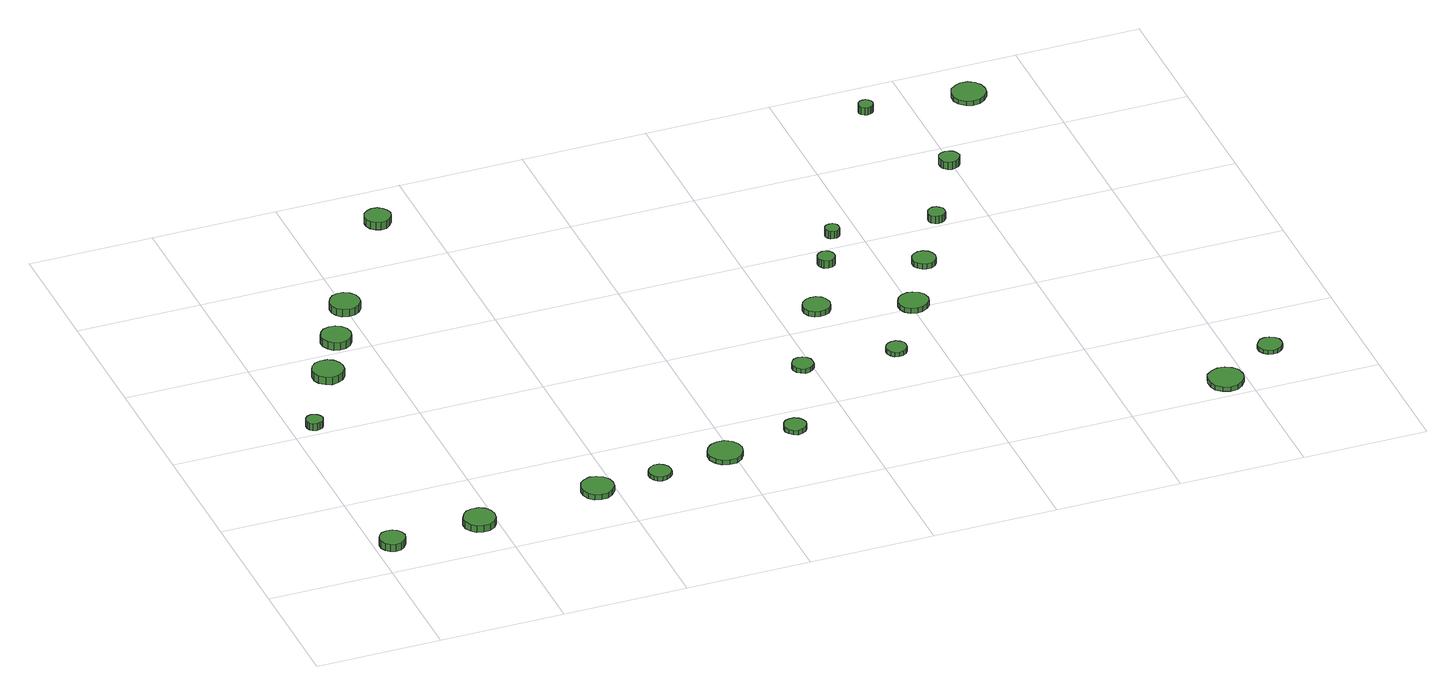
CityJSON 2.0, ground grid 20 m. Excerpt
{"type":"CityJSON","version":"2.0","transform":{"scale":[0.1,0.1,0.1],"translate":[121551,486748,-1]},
"CityObjects":{
"tree1":{"type":"SolitaryVegetationObject","attributes":{"function":"something"},"geometry":[{"type":"MultiSurface","lod":"1","boundaries":[[[0,1,2,3,4,5,6,7,8,9,10,11,12,13,14]],[[15,16,17,18,19,20,21,22,23,24,25,26,27,28,29]],[[0,29,28,1]],[[1,28,27,2]],[[2,27,26,3]],[[3,26,25,4]],[[4,25,24,5]],[[5,24,23,6]],[[6,23,22,7]],[[7,22,21,8]],[[8,21,20,9]],[[9,20,19,10]],[[10,19,18,11]],[[11,18,17,12]],[[12,17,16,13]],[[13,16,15,14]],[[14,15,29,0]]]}]},
"tree2":{"type":"SolitaryVegetationObject","attributes":{"function":"something"},"geometry":[{"type":"MultiSurface","lod":"1","boundaries":[[[30,31,32,33,34,35,36,37,38,39,40,41,42,43,44]],[[45,46,47,48,49,50,51,52,53,54,55,56,57,58,59]],[[30,59,58,31]],[[31,58,57,32]],[[32,57,56,33]],[[33,56,55,34]],[[34,55,54,35]],[[35,54,53,36]],[[36,53,52,37]],[[37,52,51,38]],[[38,51,50,39]],[[39,50,49,40]],[[40,49,48,41]],[[41,48,47,42]],[[42,47,46,43]],[[43,46,45,44]],[[44,45,59,30]]]}]},
"tree3":{"type":"SolitaryVegetationObject","attributes":{"function":"something"},"geometry":[{"type":"MultiSurface","lod":"1","boundaries":[[[60,61,62,63,64,65,66,67,68,69,70,71,72,73,74]],[[75,76,77,78,79,80,81,82,83,84,85,86,87,88,89]],[[60,89,88,61]],[[61,88,87,62]],[[62,87,86,63]],[[63,86,85,64]],[[64,85,84,65]],[[65,84,83,66]],[[66,83,82,67]],[[67,82,81,68]],[[68,81,80,69]],[[69,80,79,70]],[[70,79,78,71]],[[71,78,77,72]],[[72,77,76,73]],[[73,76,75,74]],[[74,75,89,60]]]}]},
"tree4":{"type":"SolitaryVegetationObject","attributes":{"function":"something"},"geometry":[{"type":"MultiSurface","lod":"1","boundaries":[[[90,91,92,93,94,95,96,97,98,99,100,101,102,103,104]],[[105,106,107,108,109,110,111,112,113,114,115,116,117,118,119]],[[90,119,118,91]],[[91,118,117,92]],[[92,117,116,93]],[[93,116,115,94]],[[94,115,114,95]],[[95,114,113,96]],[[96,113,112,97]],[[97,112,111,98]],[[98,111,110,99]],[[99,110,109,100]],[[100,109,108,101]],[[101,108,107,102]],[[102,107,106,103]],[[103,106,105,104]],[[104,105,119,90]]]}]},
"tree5":{"type":"SolitaryVegetationObject","attributes":{"function":"something"},"geometry":[{"type":"MultiSurface","lod":"1","boundaries":[[[120,121,122,123,124,125,126,127,128,129,130,131,132,133,134]],[[135,136,137,138,139,140,141,142,143,144,145,146,147,148,149]],[[120,149,148,121]],[[121,148,147,122]],[[122,147,146,123]],[[123,146,145,124]],[[124,145,144,125]],[[125,144,143,126]],[[126,143,142,127]],[[127,142,141,128]],[[128,141,140,129]],[[129,140,139,130]],[[130,139,138,131]],[[131,138,137,132]],[[132,137,136,133]],[[133,136,135,134]],[[134,135,149,120]]]}]},
"tree6":{"type":"SolitaryVegetationObject","attributes":{"function":"something"},"geometry":[{"type":"MultiSurface","lod":"1","boundaries":[[[150,151,152,153,154,155,156,157,158,159,160,161,162,163,164]],[[165,166,167,168,169,170,171,172,173,174,175,176,177,178,179]],[[150,179,178,151]],[[151,178,177,152]],[[152,177,176,153]],[[153,176,175,154]],[[154,175,174,155]],[[155,174,173,156]],[[156,173,172,157]],[[157,172,171,158]],[[158,171,170,159]],[[159,170,169,160]],[[160,169,168,161]],[[161,168,167,162]],[[162,167,166,163]],[[163,166,165,164]],[[164,165,179,150]]]}]},
"tree7":{"type":"SolitaryVegetationObject","attributes":{"function":"something"},"geometry":[{"type":"MultiSurface","lod":"1","boundaries":[[[180,181,182,183,184,185,186,187,188,189,190,191,192,193,194]],[[195,196,197,198,199,200,201,202,203,204,205,206,207,208,209]],[[180,209,208,181]],[[181,208,207,182]],[[182,207,206,183]],[[183,206,205,184]],[[184,205,204,185]],[[185,204,203,186]],[[186,203,202,187]],[[187,202,201,188]],[[188,201,200,189]],[[189,200,199,190]],[[190,199,198,191]],[[191,198,197,192]],[[192,197,196,193]],[[193,196,195,194]],[[194,195,209,180]]]}]},
"tree8":{"type":"SolitaryVegetationObject","attributes":{"function":"something"},"geometry":[{"type":"MultiSurface","lod":"1","boundaries":[[[210,211,212,213,214,215,216,217,218,219,220,221,222,223,224]],[[225,226,227,228,229,230,231,232,233,234,235,236,237,238,239]],[[210,239,238,211]],[[211,238,237,212]],[[212,237,236,213]],[[213,236,235,214]],[[214,235,234,215]],[[215,234,233,216]],[[216,233,232,217]],[[217,232,231,218]],[[218,231,230,219]],[[219,230,229,220]],[[220,229,228,221]],[[221,228,227,222]],[[222,227,226,223]],[[223,226,225,224]],[[224,225,239,210]]]}]},
"tree9":{"type":"SolitaryVegetationObject","attributes":{"function":"something"},"geometry":[{"type":"MultiSurface","lod":"1","boundaries":[[[240,241,242,243,244,245,246,247,248,249,250,251,252,253,254]],[[255,256,257,258,259,260,261,262,263,264,265,266,267,268,269]],[[240,269,268,241]],[[241,268,267,242]],[[242,267,266,243]],[[243,266,265,244]],[[244,265,264,245]],[[245,264,263,246]],[[246,263,262,247]],[[247,262,261,248]],[[248,261,260,249]],[[249,260,259,250]],[[250,259,258,251]],[[251,258,257,252]],[[252,257,256,253]],[[253,256,255,254]],[[254,255,269,240]]]}]},
"tree10":{"type":"SolitaryVegetationObject","attributes":{"function":"something"},"geometry":[{"type":"MultiSurface","lod":"1","boundaries":[[[270,271,272,273,274,275,276,277,278,279,280,281,282,283,284]],[[285,286,287,288,289,290,291,292,293,294,295,296,297,298,299]],[[270,299,298,271]],[[271,298,297,272]],[[272,297,296,273]],[[273,296,295,274]],[[274,295,294,275]],[[275,294,293,276]],[[276,293,292,277]],[[277,292,291,278]],[[278,291,290,279]],[[279,290,289,280]],[[280,289,288,281]],[[281,288,287,282]],[[282,287,286,283]],[[283,286,285,284]],[[284,285,299,270]]]}]},
"tree11":{"type":"SolitaryVegetationObject","attributes":{"function":"something"},"geometry":[{"type":"MultiSurface","lod":"1","boundaries":[[[300,301,302,303,304,305,306,307,308,309,310,311,312,313,314]],[[315,316,317,318,319,320,321,322,323,324,325,326,327,328,329]],[[300,329,328,301]],[[301,328,327,302]],[[302,327,326,303]],[[303,326,325,304]],[[304,325,324,305]],[[305,324,323,306]],[[306,323,322,307]],[[307,322,321,308]],[[308,321,320,309]],[[309,320,319,310]],[[310,319,318,311]],[[311,318,317,312]],[[312,317,316,313]],[[313,316,315,314]],[[314,315,329,300]]]}]},
"tree12":{"type":"SolitaryVegetationObject","attributes":{"function":"something"},"geometry":[{"type":"MultiSurface","lod":"1","boundaries":[[[330,331,332,333,334,335,336,337,338,339,340,341,342,343,344]],[[345,346,347,348,349,350,351,352,353,354,355,356,357,358,359]],[[330,359,358,331]],[[331,358,357,332]],[[332,357,356,333]],[[333,356,355,334]],[[334,355,354,335]],[[335,354,353,336]],[[336,353,352,337]],[[337,352,351,338]],[[338,351,350,339]],[[339,350,349,340]],[[340,349,348,341]],[[341,348,347,342]],[[342,347,346,343]],[[343,346,345,344]],[[344,345,359,330]]]}]},
"tree13":{"type":"SolitaryVegetationObject","attributes":{"function":"something"},"geometry":[{"type":"MultiSurface","lod":"1","boundaries":[[[360,361,362,363,364,365,366,367,368,369,370,371,372,373,374]],[[375,376,377,378,379,380,381,382,383,384,385,386,387,388,389]],[[360,389,388,361]],[[361,388,387,362]],[[362,387,386,363]],[[363,386,385,364]],[[364,385,384,365]],[[365,384,383,366]],[[366,383,382,367]],[[367,382,381,368]],[[368,381,380,369]],[[369,380,379,370]],[[370,379,378,371]],[[371,378,377,372]],[[372,377,376,373]],[[373,376,375,374]],[[374,375,389,360]]]}]},
"tree14":{"type":"SolitaryVegetationObject","attributes":{"function":"something"},"geometry":[{"type":"MultiSurface","lod":"1","boundaries":[[[390,391,392,393,394,395,396,397,398,399,400,401,402,403,404]],[[405,406,407,408,409,410,411,412,413,414,415,416,417,418,419]],[[390,419,418,391]],[[391,418,417,392]],[[392,417,416,393]],[[393,416,415,394]],[[394,415,414,395]],[[395,414,413,396]],[[396,413,412,397]],[[397,412,411,398]],[[398,411,410,399]],[[399,410,409,400]],[[400,409,408,401]],[[401,408,407,402]],[[402,407,406,403]],[[403,406,405,404]],[[404,405,419,390]]]}]},
"tree15":{"type":"SolitaryVegetationObject","attributes":{"function":"something"},"geometry":[{"type":"MultiSurface","lod":"1","boundaries":[[[420,421,422,423,424,425,426,427,428,429,430,431,432,433,434]],[[435,436,437,438,439,440,441,442,443,444,445,446,447,448,449]],[[420,449,448,421]],[[421,448,447,422]],[[422,447,446,423]],[[423,446,445,424]],[[424,445,444,425]],[[425,444,443,426]],[[426,443,442,427]],[[427,442,441,428]],[[428,441,440,429]],[[429,440,439,430]],[[430,439,438,431]],[[431,438,437,432]],[[432,437,436,433]],[[433,436,435,434]],[[434,435,449,420]]]}]},
"tree16":{"type":"SolitaryVegetationObject","attributes":{"function":"something"},"geometry":[{"type":"MultiSurface","lod":"1","boundaries":[[[450,451,452,453,454,455,456,457,458,459,460,461,462,463,464]],[[465,466,467,468,469,470,471,472,473,474,475,476,477,478,479]],[[450,479,478,451]],[[451,478,477,452]],[[452,477,476,453]],[[453,476,475,454]],[[454,475,474,455]],[[455,474,473,456]],[[456,473,472,457]],[[457,472,471,458]],[[458,471,470,459]],[[459,470,469,460]],[[460,469,468,461]],[[461,468,467,462]],[[462,467,466,463]],[[463,466,465,464]],[[464,465,479,450]]]}]},
"tree17":{"type":"SolitaryVegetationObject","attributes":{"function":"something"},"geometry":[{"type":"MultiSurface","lod":"1","boundaries":[[[480,481,482,483,484,485,486,487,488,489,490,491,492,493,494]],[[495,496,497,498,499,500,501,502,503,504,505,506,507,508,509]],[[480,509,508,481]],[[481,508,507,482]],[[482,507,506,483]],[[483,506,505,484]],[[484,505,504,485]],[[485,504,503,486]],[[486,503,502,487]],[[487,502,501,488]],[[488,501,500,489]],[[489,500,499,490]],[[490,499,498,491]],[[491,498,497,492]],[[492,497,496,493]],[[493,496,495,494]],[[494,495,509,480]]]}]},
"tree18":{"type":"SolitaryVegetationObject","attributes":{"function":"something"},"geometry":[{"type":"MultiSurface","lod":"1","boundaries":[[[510,511,512,513,514,515,516,517,518,519,520,521,522,523,524]],[[525,526,527,528,529,530,531,532,533,534,535,536,537,538,539]],[[510,539,538,511]],[[511,538,537,512]],[[512,537,536,513]],[[513,536,535,514]],[[514,535,534,515]],[[515,534,533,516]],[[516,533,532,517]],[[517,532,531,518]],[[518,531,530,519]],[[519,530,529,520]],[[520,529,528,521]],[[521,528,527,522]],[[522,527,526,523]],[[523,526,525,524]],[[524,525,539,510]]]}]},
"tree19":{"type":"SolitaryVegetationObject","attributes":{"function":"something"},"geometry":[{"type":"MultiSurface","lod":"1","boundaries":[[[540,541,542,543,544,545,546,547,548,549,550,551,552,553,554]],[[555,556,557,558,559,560,561,562,563,564,565,566,567,568,569]],[[540,569,568,541]],[[541,568,567,542]],[[542,567,566,543]],[[543,566,565,544]],[[544,565,564,545]],[[545,564,563,546]],[[546,563,562,547]],[[547,562,561,548]],[[548,561,560,549]],[[549,560,559,550]],[[550,559,558,551]],[[551,558,557,552]],[[552,557,556,553]],[[553,556,555,554]],[[554,555,569,540]]]}]},
"tree20":{"type":"SolitaryVegetationObject","attributes":{"function":"something"},"geometry":[{"type":"MultiSurface","lod":"1","boundaries":[[[570,571,572,573,574,575,576,577,578,579,580,581,582,583,584]],[[585,586,587,588,589,590,591,592,593,594,595,596,597,598,599]],[[570,599,598,571]],[[571,598,597,572]],[[572,597,596,573]],[[573,596,595,574]],[[574,595,594,575]],[[575,594,593,576]],[[576,593,592,577]],[[577,592,591,578]],[[578,591,590,579]],[[579,590,589,580]],[[580,589,588,581]],[[581,588,587,582]],[[582,587,586,583]],[[583,586,585,584]],[[584,585,599,570]]]}]},
"tree21":{"type":"SolitaryVegetationObject","attributes":{"function":"something"},"geometry":[{"type":"MultiSurface","lod":"1","boundaries":[[[600,601,602,603,604,605,606,607,608,609,610,611,612,613,614]],[[615,616,617,618,619,620,621,622,623,624,625,626,627,628,629]],[[600,629,628,601]],[[601,628,627,602]],[[602,627,626,603]],[[603,626,625,604]],[[604,625,624,605]],[[605,624,623,606]],[[606,623,622,607]],[[607,622,621,608]],[[608,621,620,609]],[[609,620,619,610]],[[610,619,618,611]],[[611,618,617,612]],[[612,617,616,613]],[[613,616,615,614]],[[614,615,629,600]]]}]},
"tree22":{"type":"SolitaryVegetationObject","attributes":{"function":"something"},"geometry":[{"type":"MultiSurface","lod":"1","boundaries":[[[630,631,632,633,634,635,636,637,638,639,640,641,642,643,644]],[[645,646,647,648,649,650,651,652,653,654,655,656,657,658,659]],[[630,659,658,631]],[[631,658,657,632]],[[632,657,656,633]],[[633,656,655,634]],[[634,655,654,635]],[[635,654,653,636]],[[636,653,652,637]],[[637,652,651,638]],[[638,651,650,639]],[[639,650,649,640]],[[640,649,648,641]],[[641,648,647,642]],[[642,647,646,643]],[[643,646,645,644]],[[644,645,659,630]]]}]},
"tree23":{"type":"SolitaryVegetationObject","attributes":{"function":"something"},"geometry":[{"type":"MultiSurface","lod":"1","boundaries":[[[660,661,662,663,664,665,666,667,668,669,670,671,672,673,674]],[[675,676,677,678,679,680,681,682,683,684,685,686,687,688,689]],[[660,689,688,661]],[[661,688,687,662]],[[662,687,686,663]],[[663,686,685,664]],[[664,685,684,665]],[[665,684,683,666]],[[666,683,682,667]],[[667,682,681,668]],[[668,681,680,669]],[[669,680,679,670]],[[670,679,678,671]],[[671,678,677,672]],[[672,677,676,673]],[[673,676,675,674]],[[674,675,689,660]]]}]},
"tree24":{"type":"SolitaryVegetationObject","attributes":{"function":"something"},"geometry":[{"type":"MultiSurface","lod":"1","boundaries":[[[690,691,692,693,694,695,696,697,698,699,700,701,702,703,704]],[[705,706,707,708,709,710,711,712,713,714,715,716,717,718,719]],[[690,719,718,691]],[[691,718,717,692]],[[692,717,716,693]],[[693,716,715,694]],[[694,715,714,695]],[[695,714,713,696]],[[696,713,712,697]],[[697,712,711,698]],[[698,711,710,699]],[[699,710,709,700]],[[700,709,708,701]],[[701,708,707,702]],[[702,707,706,703]],[[703,706,705,704]],[[704,705,719,690]]]}]}
},
"vertices":[
[47,67,25],[45,76,25],[40,82,25],[33,86,25],[24,87,25],[16,85,25],[10,79,25],[7,72,25],[7,63,25],[10,55,25],[16,50,25],[24,47,25],[33,48,25],[40,52,25],[45,59,25],[45,59,12],[40,52,12],[33,48,12],[24,47,12],[16,50,12],[10,55,12],[7,63,12],[7,72,12],[10,79,12],[16,85,12],[24,87,12],[33,86,12],[40,82,12],[45,76,12],[47,67,12],
[53,424,19],[51,430,19],[48,434,19],[43,437,19],[38,438,19],[32,436,19],[28,432,19],[26,427,19],[26,422,19],[28,416,19],[32,413,19],[38,411,19],[43,412,19],[48,414,19],[51,419,19],[51,419,7],[48,414,7],[43,412,7],[38,411,7],[32,413,7],[28,416,7],[26,422,7],[26,427,7],[28,432,7],[32,436,7],[38,438,7],[43,437,7],[48,434,7],[51,430,7],[53,424,7],
[198,81,19],[196,91,19],[190,100,19],[181,105,19],[170,106,19],[160,103,19],[153,96,19],[148,86,19],[148,76,19],[153,66,19],[160,59,19],[170,56,19],[181,57,19],[190,62,19],[196,70,19],[196,70,7],[190,62,7],[181,57,7],[170,56,7],[160,59,7],[153,66,7],[148,76,7],[148,86,7],[153,96,7],[160,103,7],[170,106,7],[181,105,7],[190,100,7],[196,91,7],[198,81,7],
[133,546,20],[131,556,20],[125,565,20],[116,570,20],[105,571,20],[96,568,20],[88,561,20],[84,552,20],[84,541,20],[88,532,20],[96,525,20],[105,521,20],[116,523,20],[125,528,20],[131,536,20],[131,536,7],[125,528,7],[116,523,7],[105,521,7],[96,525,7],[88,532,7],[84,541,7],[84,552,7],[88,561,7],[96,568,7],[105,571,7],[116,570,7],[125,565,7],[131,556,7],[133,546,7],
[176,626,23],[174,636,23],[168,644,23],[160,649,23],[150,650,23],[140,647,23],[133,640,23],[129,631,23],[129,621,23],[133,612,23],[140,605,23],[150,602,23],[160,603,23],[168,608,23],[174,616,23],[174,616,10],[168,608,10],[160,603,10],[150,602,10],[140,605,10],[133,612,10],[129,621,10],[129,631,10],[133,640,10],[140,647,10],[150,650,10],[160,649,10],[168,644,10],[174,636,10],[176,626,10],
[398,102,16],[396,112,16],[389,121,16],[380,126,16],[369,128,16],[359,124,16],[351,117,16],[347,107,16],[347,96,16],[351,86,16],[359,79,16],[369,76,16],[380,77,16],[389,82,16],[396,91,16],[396,91,7],[389,82,7],[380,77,7],[369,76,7],[359,79,7],[351,86,7],[347,96,7],[347,107,7],[351,117,7],[359,124,7],[369,128,7],[380,126,7],[389,121,7],[396,112,7],[398,102,7],
[221,705,25],[219,715,25],[213,723,25],[204,728,25],[195,729,25],[185,726,25],[178,719,25],[174,710,25],[174,700,25],[178,691,25],[185,684,25],[195,681,25],[204,682,25],[213,687,25],[219,695,25],[219,695,12],[213,687,12],[204,682,12],[195,681,12],[185,684,12],[178,691,12],[174,700,12],[174,710,12],[178,719,12],[185,726,12],[195,729,12],[204,728,12],[213,723,12],[219,715,12],[221,705,12],
[494,109,14],[493,116,14],[488,122,14],[482,126,14],[474,127,14],[467,124,14],[462,119,14],[459,113,14],[459,105,14],[462,98,14],[467,93,14],[474,91,14],[482,92,14],[488,95,14],[493,101,14],[493,101,7],[488,95,7],[482,92,7],[474,91,7],[467,93,7],[462,98,7],[459,105,7],[459,113,7],[462,119,7],[467,124,7],[474,127,7],[482,126,7],[488,122,7],[493,116,7],[494,109,7],
[352,912,23],[350,920,23],[345,927,23],[338,932,23],[329,933,23],[321,930,23],[314,924,23],[311,916,23],[311,908,23],[314,900,23],[321,894,23],[329,891,23],[338,892,23],[345,897,23],[350,904,23],[350,904,10],[345,897,10],[338,892,10],[329,891,10],[321,894,10],[314,900,10],[311,908,10],[311,916,10],[314,924,10],[321,930,10],[329,933,10],[338,932,10],[345,927,10],[350,920,10],[352,912,10],
[616,124,15],[613,135,15],[607,144,15],[597,150,15],[585,151,15],[574,147,15],[566,140,15],[561,129,15],[561,118,15],[566,107,15],[574,100,15],[585,96,15],[597,97,15],[607,103,15],[613,112,15],[613,112,7],[607,103,7],[597,97,7],[585,96,7],[574,100,7],[566,107,7],[561,118,7],[561,129,7],[566,140,7],[574,147,7],[585,151,7],[597,150,7],[607,144,7],[613,135,7],[616,124,7],
[731,154,15],[729,161,15],[725,167,15],[718,171,15],[711,171,15],[704,169,15],[699,164,15],[696,158,15],[696,150,15],[699,144,15],[704,139,15],[711,136,15],[718,137,15],[725,141,15],[729,147,15],[729,147,7],[725,141,7],[718,137,7],[711,136,7],[704,139,7],[699,144,7],[696,150,7],[696,158,7],[699,164,7],[704,169,7],[711,171,7],[718,171,7],[725,167,7],[729,161,7],[731,154,7],
[802,308,15],[801,315,15],[797,320,15],[791,324,15],[784,325,15],[777,323,15],[772,318,15],[769,312,15],[769,305,15],[772,298,15],[777,294,15],[784,291,15],[791,292,15],[797,296,15],[801,301,15],[801,301,7],[797,296,7],[791,292,7],[784,291,7],[777,294,7],[772,298,7],[769,305,7],[769,312,7],[772,318,7],[777,323,7],[784,325,7],[791,324,7],[797,320,7],[801,315,7],[802,308,7],
[885,451,16],[883,460,16],[878,467,16],[870,472,16],[861,472,16],[853,470,16],[846,464,16],[842,456,16],[842,447,16],[846,438,16],[853,432,16],[861,430,16],[870,431,16],[878,435,16],[883,442,16],[883,442,7],[878,435,7],[870,431,7],[861,430,7],[853,432,7],[846,438,7],[842,447,7],[842,456,7],[846,464,7],[853,470,7],[861,472,7],[870,472,7],[878,467,7],[883,460,7],[885,451,7],
[950,299,15],[949,306,15],[945,311,15],[939,315,15],[932,315,15],[926,313,15],[921,309,15],[918,303,15],[918,296,15],[921,290,15],[926,285,15],[932,283,15],[939,284,15],[945,287,15],[949,293,15],[949,293,7],[945,287,7],[939,284,7],[932,283,7],[926,285,7],[921,290,7],[918,296,7],[918,303,7],[921,309,7],[926,313,7],[932,315,7],[939,315,7],[945,311,7],[949,306,7],[950,299,7],
[937,565,20],[936,571,20],[933,576,20],[928,579,20],[922,579,20],[916,577,20],[912,573,20],[910,568,20],[910,562,20],[912,557,20],[916,553,20],[922,551,20],[928,552,20],[933,555,20],[936,560,20],[936,560,7],[933,555,7],[928,552,7],[922,551,7],[916,553,7],[912,557,7],[910,562,7],[910,568,7],[912,573,7],[916,577,7],[922,579,7],[928,579,7],[933,576,7],[936,571,7],[937,565,7],
[1028,409,16],[1026,419,16],[1020,426,16],[1011,431,16],[1002,432,16],[992,429,16],[985,423,16],[981,414,16],[981,404,16],[985,395,16],[992,389,16],[1002,386,16],[1011,387,16],[1020,392,16],[1026,399,16],[1026,399,7],[1020,392,7],[1011,387,7],[1002,386,7],[992,389,7],[985,395,7],[981,404,7],[981,414,7],[985,423,7],[992,429,7],[1002,432,7],[1011,431,7],[1020,426,7],[1026,419,7],[1028,409,7],
[971,634,21],[970,639,21],[968,642,21],[964,645,21],[959,645,21],[954,644,21],[951,641,21],[949,636,21],[949,632,21],[951,627,21],[954,624,21],[959,623,21],[964,623,21],[968,626,21],[970,629,21],[970,629,8],[968,626,8],[964,623,8],[959,623,8],[954,624,8],[951,627,8],[949,632,8],[949,636,8],[951,641,8],[954,644,8],[959,645,8],[964,645,8],[968,642,8],[970,639,8],[971,634,8],
[1080,512,17],[1078,520,17],[1074,526,17],[1067,530,17],[1059,531,17],[1052,528,17],[1046,523,17],[1043,516,17],[1043,508,17],[1046,501,17],[1052,496,17],[1059,494,17],[1067,494,17],[1074,498,17],[1078,504,17],[1078,504,8],[1074,498,8],[1067,494,8],[1059,494,8],[1052,496,8],[1046,501,8],[1043,508,8],[1043,516,8],[1046,523,8],[1052,528,8],[1059,531,8],[1067,530,8],[1074,526,8],[1078,520,8],[1080,512,8],
[1135,614,24],[1134,620,24],[1130,624,24],[1126,627,24],[1120,628,24],[1115,626,24],[1110,622,24],[1108,617,24],[1108,611,24],[1110,606,24],[1115,602,24],[1120,601,24],[1126,601,24],[1130,604,24],[1134,608,24],[1134,608,11],[1130,604,11],[1126,601,11],[1120,601,11],[1115,602,11],[1110,606,11],[1108,611,11],[1108,617,11],[1110,622,11],[1115,626,11],[1120,628,11],[1126,627,11],[1130,624,11],[1134,620,11],[1135,614,11],
[1394,37,17],[1392,49,17],[1385,58,17],[1375,64,17],[1363,65,17],[1352,61,17],[1343,54,17],[1339,43,17],[1339,31,17],[1343,21,17],[1352,13,17],[1363,9,17],[1375,10,17],[1385,16,17],[1392,26,17],[1392,26,9],[1385,16,9],[1375,10,9],[1363,9,9],[1352,13,9],[1343,21,9],[1339,31,9],[1339,43,9],[1343,54,9],[1352,61,9],[1363,65,9],[1375,64,9],[1385,58,9],[1392,49,9],[1394,37,9],
[1144,938,20],[1143,942,20],[1140,946,20],[1136,949,20],[1131,949,20],[1127,948,20],[1123,944,20],[1121,940,20],[1121,935,20],[1123,931,20],[1127,928,20],[1131,926,20],[1136,927,20],[1140,929,20],[1143,933,20],[1143,933,7],[1140,929,7],[1136,927,7],[1131,926,7],[1127,928,7],[1123,931,7],[1121,935,7],[1121,940,7],[1123,944,7],[1127,948,7],[1131,949,7],[1136,949,7],[1140,946,7],[1143,942,7],[1144,938,7],
[1211,748,25],[1209,755,25],[1205,760,25],[1199,763,25],[1193,764,25],[1186,762,25],[1181,758,25],[1179,752,25],[1179,745,25],[1181,739,25],[1186,734,25],[1193,732,25],[1199,733,25],[1205,736,25],[1209,742,25],[1209,742,12],[1205,736,12],[1199,733,12],[1193,732,12],[1186,734,12],[1181,739,12],[1179,745,12],[1179,752,12],[1181,758,12],[1186,762,12],[1193,764,12],[1199,763,12],[1205,760,12],[1209,755,12],[1211,748,12],
[1482,102,15],[1481,110,15],[1476,116,15],[1469,120,15],[1461,121,15],[1454,119,15],[1448,113,15],[1444,106,15],[1444,98,15],[1448,91,15],[1454,85,15],[1461,83,15],[1469,84,15],[1476,88,15],[1481,94,15],[1481,94,8],[1476,88,8],[1469,84,8],[1461,83,8],[1454,85,8],[1448,91,8],[1444,98,8],[1444,106,8],[1448,113,8],[1454,119,8],[1461,121,8],[1469,120,8],[1476,116,8],[1481,110,8],[1482,102,8],
[1319,919,16],[1317,930,16],[1310,939,16],[1301,945,16],[1289,946,16],[1279,942,16],[1270,935,16],[1266,924,16],[1266,913,16],[1270,903,16],[1279,895,16],[1289,892,16],[1301,893,16],[1310,899,16],[1317,908,16],[1317,908,8],[1310,899,8],[1301,893,8],[1289,892,8],[1279,895,8],[1270,903,8],[1266,913,8],[1266,924,8],[1270,935,8],[1279,942,8],[1289,946,8],[1301,945,8],[1310,939,8],[1317,930,8],[1319,919,8]
]}
